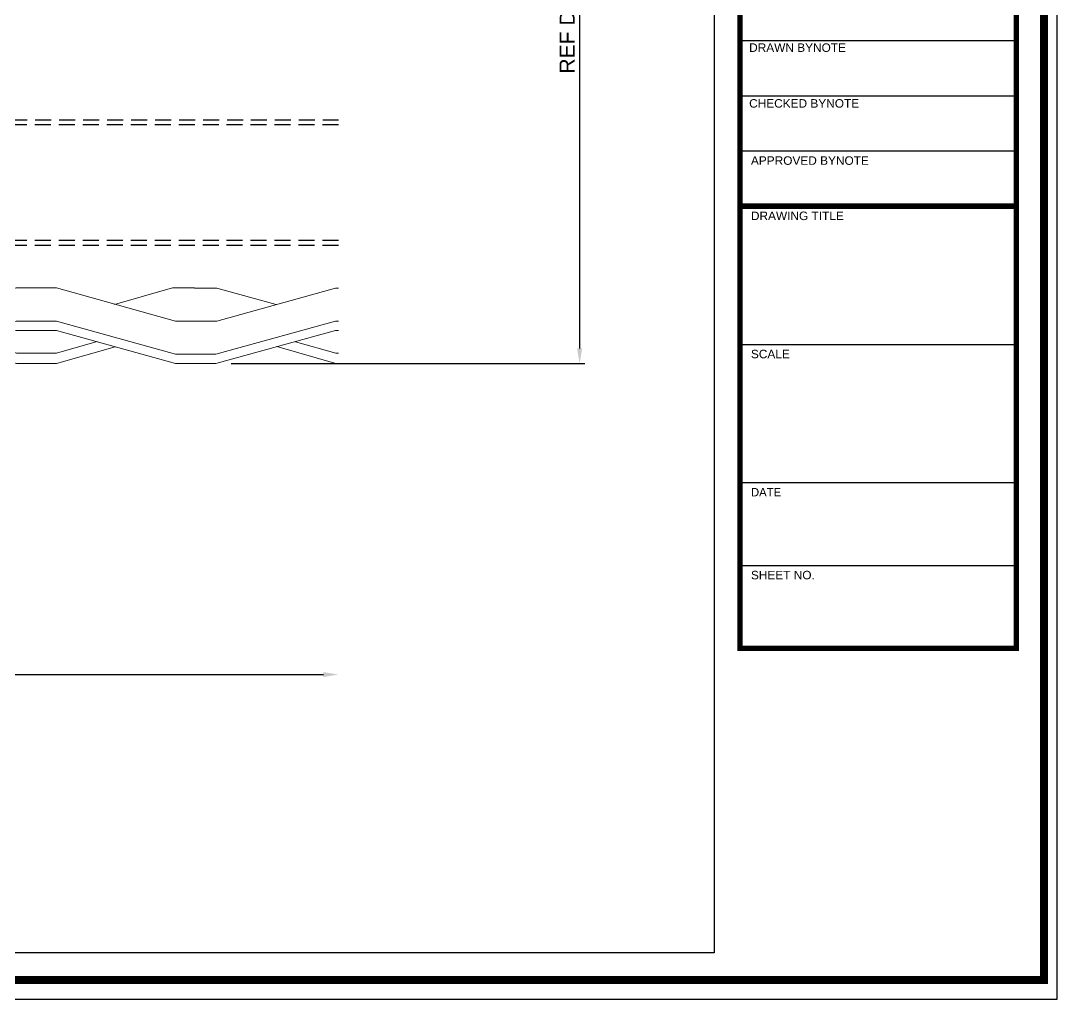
# Model space of a CAD drawing. Header units: millimetres. Extents: x 1664 to 41320, y 4122 to 31095.
# Drawn here: x 3469.9 to 3881.9, y 5867.6 to 6256.5 of the extents above; entities that cross this region are included whole.
import ezdxf

# ---------------------------------------------------------------- set-up
doc = ezdxf.new("R2010")
doc.units = ezdxf.units.MM
doc.linetypes.add('DASHED2', pattern=[9.525, 6.35, -3.175])
doc.layers.get('DEFPOINTS').update_dxf_attribs({"color": 150})
for name, color, linetype in [('3', 3, 'Continuous'), ('4', 7, 'Continuous'), ('Dims', 1, 'Continuous'), ('nt', 34, 'Continuous'), ('TE 07', 7, 'Continuous')]:
    doc.layers.add(name, color=color, linetype=linetype)
doc.styles.get("Standard").update_dxf_attribs({"font": 'arial.ttf'})
doc.dimstyles.new('Telling', dxfattribs={"dimscale": 2, "dimtxt": 3, "dimasz": 3, "dimexe": 1, "dimexo": 3, "dimgap": 1, "dimtad": 1, "dimdec": 1, "dimrnd": 1, "dimdsep": 46, "dimtxsty": 'Standard', "dimcen": 3, "dimclrd": 1, "dimclre": 1, "dimclrt": 2, "dimadec": 0, "dimazin": 0, "dimtfac": 1, "dimtdec": 1, "dimtofl": 0, "dimtmove": 0, "dimatfit": 0, "dimfxl": 1, "dimtolj": 1, "dimtzin": 0, "dimlwe": -1, "dimarcsym": 0})

# ---------------------------------------------------------------- blocks, each defined once
blk = doc.blocks.new('AL-TEMPLATE')
at = {"color": 9}
for p, q in [((2716.82, 1209.93), (2800.02, 1209.93)), ((2716.82, 1193.29), (2800.02, 1193.29)), ((2716.82, 1176.65), (2800.02, 1176.65)), ((2716.82, 1118.41), (2800.02, 1118.41)), ((2716.82, 1076.81), (2800.02, 1076.81)), ((2716.82, 1051.85), (2800.02, 1051.85))]:
    blk.add_line(p, q, dxfattribs=at)
for points, const_width in [([(1976.34, 1509.45), (2808.34, 1509.45), (2808.34, 927.05), (1976.34, 927.05)], 2.5), ([(2716.82, 1409.8), (2800.02, 1409.8), (2800.02, 1026.89), (2716.82, 1026.89)], 1.66)]:
    blk.add_lwpolyline(points, close=True, dxfattribs=dict(at, const_width=const_width))
at = {"color": 9, "const_width": 1.66}
blk.add_lwpolyline([(2716.82, 1160.01), (2800.02, 1160.01)], dxfattribs=at)
at = {"layer": 'nt', "color": 254, "linetype": 'Continuous', "ltscale": 2}
blk.add_lwpolyline([(1972.34, 1515.25), (1972.34, 921.25), (2812.34, 921.25), (2812.34, 1515.25)], close=True, dxfattribs=at)
at = {"layer": 'TE 07'}
blk.add_lwpolyline([(1984.07, 1501.32), (2709.08, 1501.32), (2709.08, 935.18), (1984.07, 935.18)], close=True, dxfattribs=at)
at = {"color": 9, "attachment_point": 1}
for s, insert, char_height, width in [('DRAWN BYNOTE', (2719.56, 1209.04), 2.5559, 438.9676), ('CHECKED BYNOTE', (2719.56, 1192.25), 2.5559, 438.9676), ('APPROVED BYNOTE', (2720.1, 1175.04), 2.5559, 438.9676), ('DRAWING TITLE', (2720.1, 1158.4), 2.5559, 438.9675), ('SCALE', (2720.1, 1116.8), 2.556, 438.9675), ('{\\fﾱﾼﾸﾲ|b0|i0|c129|p49;DATE}', (2720.1, 1075.2), 2.5559, 438.9675), ('SHEET NO.', (2720.1, 1050.24), 2.556, 438.9675)]:
    blk.add_mtext(s, dxfattribs=dict(at, insert=insert, char_height=char_height, width=width))
blk = doc.blocks.new('*D10')
at = {"layer": 'DEFPOINTS', "color": 0, "transparency": 16777216}
for p in [(3596.24, 6425.87), (3547.54, 6120.24), (3692.09, 6120.24)]:
    blk.add_point(p, dxfattribs=at)
at = {"layer": 'Dims', "color": 1, "transparency": 16777216}
for p, q in [((3602.24, 6425.87), (3694.09, 6425.87)), ((3553.54, 6120.24), (3694.09, 6120.24))]:
    blk.add_line(p, q, dxfattribs=at)
at = {"layer": 'Dims', "color": 1, "lineweight": -2, "transparency": 16777216}
blk.add_line((3692.09, 6419.87), (3692.09, 6126.24), dxfattribs=at)
at = {"layer": 'Dims', "color": 1, "transparency": 16777216}
for points in [[(3691.09, 6419.87), (3693.09, 6419.87), (3692.09, 6425.87)], [(3691.09, 6126.24), (3693.09, 6126.24), (3692.09, 6120.24)]]:
    blk.add_solid(points, dxfattribs=at)
at = {"layer": 'Dims', "color": 2, "transparency": 16777216, "insert": (3687.09, 6253.84), "char_height": 6, "attachment_point": 5, "rotation": 90}
blk.add_mtext('\\A1;REF DIM.', dxfattribs=at)
blk = doc.blocks.new('ex-m')
at = {"color": 1, "linetype": 'Continuous', "lineweight": 5}
for p, q in [((592109.99, -469713.67), (592107.05, -469713.67)), ((592125.73, -469713.67), (592109.99, -469718.05)), ((592109.99, -469713.67), (592117.86, -469715.86)), ((592125.73, -469713.67), (592131.11, -469713.67)), ((592146.84, -469718.05), (592131.11, -469713.67)), ((592146.45, -469713.67), (592138.78, -469715.86)), ((592149.39, -469713.67), (592146.45, -469713.67)), ((592109.99, -469718.05), (592107.05, -469718.05)), ((592125.73, -469718.05), (592109.88, -469722.42)), ((592125.73, -469718.05), (592131.11, -469718.05)), ((592146.84, -469722.42), (592131.11, -469718.05)), ((592149.39, -469718.05), (592146.84, -469718.05)), ((592109.88, -469723.67), (592125.73, -469719.3)), ((592125.73, -469719.3), (592131.11, -469719.3)), ((592146.84, -469723.67), (592131.11, -469719.3)), ((592120.43, -469720.78), (592125.78, -469722.31)), ((592136.46, -469720.78), (592131.11, -469722.31)), ((592109.88, -469722.42), (592107.05, -469722.42)), ((592117.96, -469721.44), (592125.78, -469723.67)), ((592125.78, -469722.31), (592128.36, -469722.31)), ((592128.36, -469722.31), (592131.11, -469722.31)), ((592138.87, -469721.46), (592131.11, -469723.67)), ((592149.39, -469722.42), (592146.84, -469722.42)), ((592109.88, -469723.67), (592107.05, -469723.67)), ((592125.78, -469723.67), (592128.36, -469723.67)), ((592128.36, -469723.67), (592131.11, -469723.67)), ((592149.39, -469723.67), (592146.84, -469723.67))]:
    blk.add_line(p, q, dxfattribs=at)
blk = doc.blocks.new('*D12')
at = {"layer": 'DEFPOINTS', "color": 0, "transparency": 16777216}
for p in [(3596.24, 6124.32), (3228.14, 6120.24), (3596.24, 5996.61)]:
    blk.add_point(p, dxfattribs=at)
at = {"layer": 'Dims', "color": 1, "transparency": 16777216}
blk.add_line((3228.14, 6114.24), (3228.14, 5994.61), dxfattribs=at)
at = {"layer": 'Dims', "color": 1, "lineweight": -2, "transparency": 16777216}
blk.add_line((3234.14, 5996.61), (3590.24, 5996.61), dxfattribs=at)
at = {"layer": 'Dims', "color": 1, "transparency": 16777216}
for points in [[(3234.14, 5997.61), (3234.14, 5995.61), (3228.14, 5996.61)], [(3590.24, 5997.61), (3590.24, 5995.61), (3596.24, 5996.61)]]:
    blk.add_solid(points, dxfattribs=at)
at = {"layer": 'Dims', "color": 2, "transparency": 16777216, "insert": (3412.19, 6001.72), "char_height": 6, "attachment_point": 5}
blk.add_mtext('\\A1;MODULE DIM', dxfattribs=at)

msp = doc.modelspace()

# ---------------------------------------------------------------- linework, layer by layer
at = {"color": 1, "linetype": 'Continuous', "lineweight": 5}
for p, q in [((3547.8745, 6150.2391), (3539.0542, 6150.2391)), ((3595.0739, 6150.2391), (3547.8745, 6137.1141)), ((3547.8745, 6150.2391), (3571.4742, 6143.6766)), ((3595.0739, 6150.2391), (3596.2409, 6150.2391)), ((3547.8745, 6137.1141), (3539.0542, 6137.1141)), ((3595.0739, 6137.1141), (3547.5412, 6123.9891)), ((3595.0739, 6137.1141), (3596.2409, 6137.1141)), ((3547.5412, 6120.2391), (3595.0739, 6133.3641)), ((3595.0739, 6133.3641), (3596.2409, 6133.3641)), ((3571.7749, 6126.9307), (3595.2405, 6120.2391)), ((3579.188, 6128.9003), (3595.2405, 6124.3227)), ((3547.5412, 6123.9891), (3539.0542, 6123.9891)), ((3595.2405, 6124.3227), (3596.2409, 6124.3227)), ((3547.5412, 6120.2391), (3539.0542, 6120.2391)), ((3595.2405, 6120.2391), (3596.2409, 6120.2391))]:
    msp.add_line(p, q, dxfattribs=at)
at = {"layer": '3', "color": 8, "linetype": 'DASHED2'}
for p, q in [((3247.1409, 6217.1141), (3596.2409, 6217.1141)), ((3596.2409, 6215.1141), (3247.1409, 6215.1141)), ((3596.2409, 6169.1141), (3247.1409, 6169.1141)), ((3596.2409, 6167.1141), (3247.1409, 6167.1141))]:
    msp.add_line(p, q, dxfattribs=at)

# ---------------------------------------------------------------- block references
at = {"xscale": 3, "yscale": 3, "zscale": 3}
msp.add_blockref('ex-m', (-1772909.1079, 1415291.2515), dxfattribs=at)
at = {"layer": '4', "xscale": 1.32, "yscale": 1.32, "zscale": 1.32}
msp.add_blockref('AL-TEMPLATE', (169.628, 4651.5166), dxfattribs=at)

# ---------------------------------------------------------------- dimensions: what is measured, and where the dimension line sits
at = {"layer": 'Dims'}
dim = msp.add_linear_dim(base=(3692.0924, 6120.2391), p1=(3596.2409, 6425.8662), p2=(3547.5412, 6120.2391), angle=90, text='REF DIM.', dimstyle='Telling', dxfattribs=at)
dim.commit()
dim.dimension.update_dxf_attribs({"geometry": '*D10', "text_midpoint": (3692.0924, 6253.8399), "dimtype": 160})
dim = msp.add_linear_dim(base=(3596.2409, 5996.6113), p1=(3228.1409, 6120.2391), p2=(3596.2409, 6124.3227), text='MODULE DIM', dimstyle='Telling', override={"dimse1": 0, "dimse2": 1, "dimsd2": 0}, dxfattribs=at)
dim.commit()
dim.dimension.update_dxf_attribs({"geometry": '*D12', "text_midpoint": (3412.1909, 6001.7156)})

doc.saveas('drawing.dxf')
